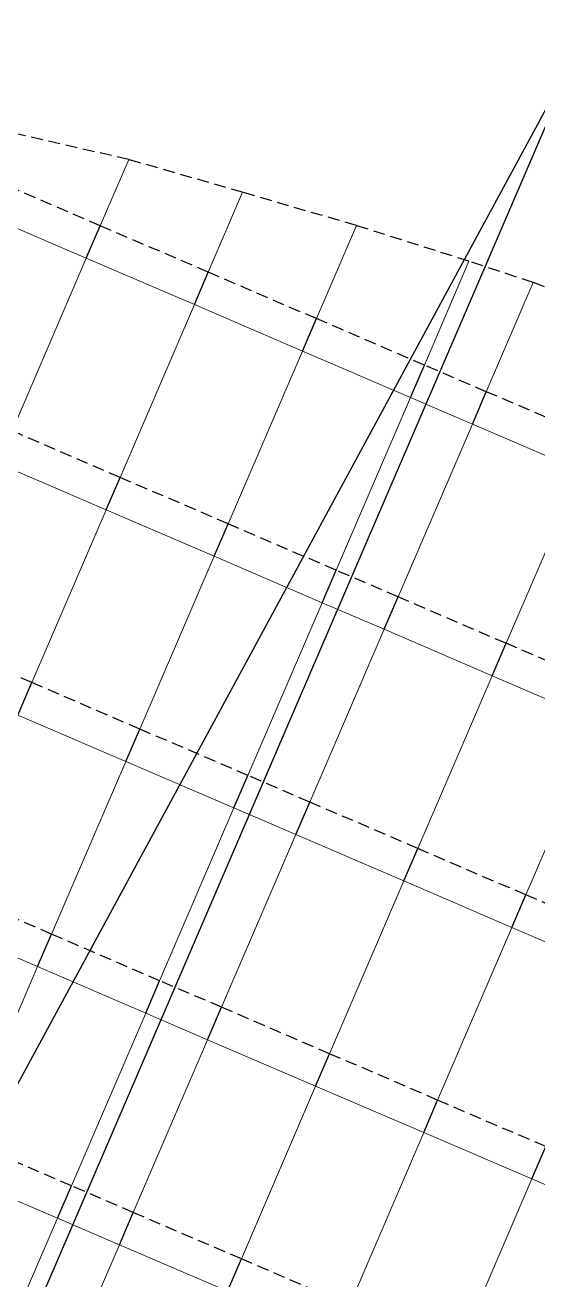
# Model space of a CAD drawing. Header units: metres. Extents: x 544752 to 548977, y 1840603 to 1844608.
# Drawn here: x 546594.1 to 546615.9, y 1843054.4 to 1843107.7 of the extents above; entities that cross this region are included whole.
import ezdxf

# ---------------------------------------------------------------- set-up
doc = ezdxf.new("R2010")
doc.units = ezdxf.units.M
doc.header["$MEASUREMENT"] = 0
doc.linetypes.add('ACAD_ISO02W100', pattern=[15, 12, -3])
doc.linetypes.add('Anordnung Grundriss$0$GESTRICHELT', pattern=[0.75, 0.5, -0.25])
doc.layers.add('Anordnung Grundriss$0$FBC-Windkraftstandort', color=7, linetype='Continuous')
for name, color, linetype, lineweight in [('C-ROAD-CORR', 5, 'Continuous', 0), ('C-ROAD-LINK', 150, 'Continuous', 0), ('C-TOPO-FEAT', 94, 'Continuous', 5), ('Đường', 5, 'ACAD_ISO02W100', 5)]:
    doc.layers.add(name, color=color, linetype=linetype, lineweight=lineweight)

# ---------------------------------------------------------------- blocks, each defined once
blk = doc.blocks.new('TB')
at = {"layer": 'Anordnung Grundriss$0$FBC-Windkraftstandort', "color": 1, "ltscale": 0.2}
blk.add_lwpolyline([(-13.55471174141638, 1.926911110070236), (-43.69617991058402, -62.06130993178796), (-8.986057330875326, -2.857254823657982)], dxfattribs=at)
at = {"layer": 'Defpoints', "color": 5, "linetype": 'Anordnung Grundriss$0$GESTRICHELT', "lineweight": 5, "ltscale": 0.2}
blk.add_circle((-0.4049538253086098, -1.769394799566726e-07), 105.7280000291212, dxfattribs=at)

msp = doc.modelspace()

# ---------------------------------------------------------------- linework, layer by layer
at = {"layer": 'C-ROAD-CORR', "color": 160, "linetype": 'Continuous'}
for p, q in [((546597.2830568489, 1843099.203209184, 603.8647972388231), (546598.4944991714, 1843102.021053988, 606.9320177784693)), ((546597.2830568489, 1843099.203209184, 603.8647972388231), (546598.4944991714, 1843102.021053988, 606.9320177784693)), ((546597.2830568489, 1843099.203209184, 603.8647972388231), (546598.4944991714, 1843102.021053988, 606.9320177784693)), ((546597.2830568489, 1843099.203209184, 603.8647972388231), (546598.4944991714, 1843102.021053988, 606.9320177784693)), ((546601.8765393967, 1843097.228388159, 603.7397972388233), (546603.3371318891, 1843100.62576242, 607.4378348672623)), ((546601.8765393967, 1843097.228388159, 603.7397972388233), (546603.3371318891, 1843100.62576242, 607.4378348672623)), ((546601.8765393967, 1843097.228388159, 603.7397972388233), (546603.3371318891, 1843100.62576242, 607.4378348672623)), ((546601.8765393967, 1843097.228388159, 603.7397972388233), (546603.3371318891, 1843100.62576242, 607.4378348672623)), ((546596.6906105413, 1843097.82516442, 603.8347972388232), (546597.2830568489, 1843099.203209184, 603.8647972388231)), ((546596.6906105413, 1843097.82516442, 603.8347972388232), (546597.2830568489, 1843099.203209184, 603.8647972388231)), ((546606.4700219445, 1843095.253567133, 603.6147972388234), (546608.1721731345, 1843099.212812899, 607.9244312964876)), ((546606.4700219445, 1843095.253567133, 603.6147972388234), (546608.1721731345, 1843099.212812899, 607.9244312964876)), ((546606.4700219445, 1843095.253567133, 603.6147972388234), (546608.1721731345, 1843099.212812899, 607.9244312964876)), ((546606.4700219445, 1843095.253567133, 603.6147972388234), (546608.1721731345, 1843099.212812899, 607.9244312964876)), ((546593.5308969003, 1843090.475592343, 595.8347972388232), (546596.6906105413, 1843097.82516442, 603.8347972388232)), ((546593.5308969003, 1843090.475592343, 595.8347972388232), (546596.6906105413, 1843097.82516442, 603.8347972388232)), ((546593.5308969003, 1843090.475592343, 595.8347972388232), (546596.6906105413, 1843097.82516442, 603.8347972388232)), ((546611.063504491, 1843093.278746108, 603.4897972388169), (546612.9604910425, 1843097.691183741, 608.2927300756255)), ((546611.063504491, 1843093.278746108, 603.4897972388169), (546612.9604910425, 1843097.691183741, 608.2927300756255)), ((546611.063504491, 1843093.278746108, 603.4897972388169), (546612.9604910425, 1843097.691183741, 608.2927300756255)), ((546611.063504491, 1843093.278746108, 603.4897972388169), (546612.9604910425, 1843097.691183741, 608.2927300756255)), ((546601.284093089, 1843095.850343395, 603.7097972388233), (546601.8765393967, 1843097.228388159, 603.7397972388233)), ((546601.284093089, 1843095.850343395, 603.7097972388233), (546601.8765393967, 1843097.228388159, 603.7397972388233)), ((546613.6963991605, 1843092.146817186, 603.4181496750676), (546615.6920849228, 1843096.788831628, 608.4709765810611)), ((546613.6963991605, 1843092.146817186, 603.4181496750676), (546615.6920849228, 1843096.788831628, 608.4709765810611)), ((546613.6963991605, 1843092.146817186, 603.4181496750676), (546615.6920849228, 1843096.788831628, 608.4709765810611)), ((546613.6963991605, 1843092.146817186, 603.4181496750676), (546615.6920849228, 1843096.788831628, 608.4709765810611)), ((546598.1243794481, 1843088.500771318, 595.7097972388233), (546601.284093089, 1843095.850343395, 603.7097972388233)), ((546598.1243794481, 1843088.500771318, 595.7097972388233), (546601.284093089, 1843095.850343395, 603.7097972388233)), ((546598.1243794481, 1843088.500771318, 595.7097972388233), (546601.284093089, 1843095.850343395, 603.7097972388233)), ((546605.8775756368, 1843093.875522369, 603.5847972388234), (546606.4700219445, 1843095.253567133, 603.6147972388234)), ((546605.8775756368, 1843093.875522369, 603.5847972388234), (546606.4700219445, 1843095.253567133, 603.6147972388234)), ((546602.7178619959, 1843086.525950292, 595.5847972388234), (546605.8775756368, 1843093.875522369, 603.5847972388234)), ((546602.7178619959, 1843086.525950292, 595.5847972388234), (546605.8775756368, 1843093.875522369, 603.5847972388234)), ((546602.7178619959, 1843086.525950292, 595.5847972388234), (546605.8775756368, 1843093.875522369, 603.5847972388234)), ((546610.4710581846, 1843091.900701343, 603.4597972388235), (546611.063504491, 1843093.278746108, 603.4897972388169)), ((546610.4710581846, 1843091.900701343, 603.4597972388235), (546611.063504491, 1843093.278746108, 603.4897972388169)), ((546613.1039528529, 1843090.768772421, 603.3881496750677), (546613.6963991605, 1843092.146817186, 603.4181496750676)), ((546613.1039528529, 1843090.768772421, 603.3881496750677), (546613.6963991605, 1843092.146817186, 603.4181496750676)), ((546607.3113445427, 1843084.551129267, 595.4597972388169), (546610.4710581846, 1843091.900701343, 603.4597972388235)), ((546607.3113445427, 1843084.551129267, 595.4597972388169), (546610.4710581846, 1843091.900701343, 603.4597972388235)), ((546607.3113445427, 1843084.551129267, 595.4597972388169), (546610.4710581846, 1843091.900701343, 603.4597972388235)), ((546609.9442392122, 1843083.419200345, 595.3881496750677), (546613.1039528529, 1843090.768772421, 603.3881496750677)), ((546609.9442392122, 1843083.419200345, 595.3881496750677), (546613.1039528529, 1843090.768772421, 603.3881496750677)), ((546609.9442392122, 1843083.419200345, 595.3881496750677), (546613.1039528529, 1843090.768772421, 603.3881496750677)), ((546597.5319331405, 1843087.122726554, 595.6797972388233), (546598.1243794481, 1843088.500771318, 595.7097972388233)), ((546597.5319331405, 1843087.122726554, 595.6797972388233), (546598.1243794481, 1843088.500771318, 595.7097972388233)), ((546614.53772176, 1843081.444379319, 595.2631496750678), (546617.6974354007, 1843088.793951396, 603.2631496750678)), ((546614.53772176, 1843081.444379319, 595.2631496750678), (546617.6974354007, 1843088.793951396, 603.2631496750678)), ((546614.53772176, 1843081.444379319, 595.2631496750678), (546617.6974354007, 1843088.793951396, 603.2631496750678)), ((546594.3722194995, 1843079.773154477, 587.6797972388233), (546597.5319331405, 1843087.122726554, 595.6797972388233)), ((546594.3722194995, 1843079.773154477, 587.6797972388233), (546597.5319331405, 1843087.122726554, 595.6797972388233)), ((546594.3722194995, 1843079.773154477, 587.6797972388233), (546597.5319331405, 1843087.122726554, 595.6797972388233)), ((546602.1254156883, 1843085.147905528, 595.5547972388234), (546602.7178619959, 1843086.525950292, 595.5847972388234)), ((546602.1254156883, 1843085.147905528, 595.5547972388234), (546602.7178619959, 1843086.525950292, 595.5847972388234)), ((546598.9657020473, 1843077.798333451, 587.5547972388234), (546602.1254156883, 1843085.147905528, 595.5547972388234)), ((546598.9657020473, 1843077.798333451, 587.5547972388234), (546602.1254156883, 1843085.147905528, 595.5547972388234)), ((546598.9657020473, 1843077.798333451, 587.5547972388234), (546602.1254156883, 1843085.147905528, 595.5547972388234)), ((546606.718898236, 1843083.173084502, 595.4297972388235), (546607.3113445427, 1843084.551129267, 595.4597972388169)), ((546606.718898236, 1843083.173084502, 595.4297972388235), (546607.3113445427, 1843084.551129267, 595.4597972388169)), ((546603.5591845944, 1843075.823512426, 587.429797238817), (546606.718898236, 1843083.173084502, 595.4297972388235)), ((546603.5591845944, 1843075.823512426, 587.429797238817), (546606.718898236, 1843083.173084502, 595.4297972388235)), ((546603.5591845944, 1843075.823512426, 587.429797238817), (546606.718898236, 1843083.173084502, 595.4297972388235)), ((546609.3517929047, 1843082.04115558, 595.3581496750677), (546609.9442392122, 1843083.419200345, 595.3881496750677)), ((546609.3517929047, 1843082.04115558, 595.3581496750677), (546609.9442392122, 1843083.419200345, 595.3881496750677)), ((546606.192079264, 1843074.691583504, 587.3581496750677), (546609.3517929047, 1843082.04115558, 595.3581496750677)), ((546606.192079264, 1843074.691583504, 587.3581496750677), (546609.3517929047, 1843082.04115558, 595.3581496750677)), ((546606.192079264, 1843074.691583504, 587.3581496750677), (546609.3517929047, 1843082.04115558, 595.3581496750677)), ((546613.9452754525, 1843080.066334555, 595.2331496750678), (546614.53772176, 1843081.444379319, 595.2631496750678)), ((546613.9452754525, 1843080.066334555, 595.2331496750678), (546614.53772176, 1843081.444379319, 595.2631496750678)), ((546610.7855618118, 1843072.716762478, 587.2331496750678), (546613.9452754525, 1843080.066334555, 595.2331496750678)), ((546610.7855618118, 1843072.716762478, 587.2331496750678), (546613.9452754525, 1843080.066334555, 595.2331496750678)), ((546610.7855618118, 1843072.716762478, 587.2331496750678), (546613.9452754525, 1843080.066334555, 595.2331496750678)), ((546593.7797731919, 1843078.395109713, 587.6497972388233), (546594.3722194995, 1843079.773154477, 587.6797972388233)), ((546593.7797731919, 1843078.395109713, 587.6497972388233), (546594.3722194995, 1843079.773154477, 587.6797972388233)), ((546598.3732557397, 1843076.420288687, 587.5247972388235), (546598.9657020473, 1843077.798333451, 587.5547972388234)), ((546598.3732557397, 1843076.420288687, 587.5247972388235), (546598.9657020473, 1843077.798333451, 587.5547972388234)), ((546615.3790443597, 1843070.741941453, 587.1081496750679), (546618.5387580004, 1843078.09151353, 595.1081496750679)), ((546615.3790443597, 1843070.741941453, 587.1081496750679), (546618.5387580004, 1843078.09151353, 595.1081496750679)), ((546615.3790443597, 1843070.741941453, 587.1081496750679), (546618.5387580004, 1843078.09151353, 595.1081496750679)), ((546595.2135420988, 1843069.070716611, 579.5247972388235), (546598.3732557397, 1843076.420288687, 587.5247972388235)), ((546595.2135420988, 1843069.070716611, 579.5247972388235), (546598.3732557397, 1843076.420288687, 587.5247972388235)), ((546595.2135420988, 1843069.070716611, 579.5247972388235), (546598.3732557397, 1843076.420288687, 587.5247972388235)), ((546602.9667382875, 1843074.445467662, 587.3997972388236), (546603.5591845944, 1843075.823512426, 587.429797238817)), ((546602.9667382875, 1843074.445467662, 587.3997972388236), (546603.5591845944, 1843075.823512426, 587.429797238817)), ((546605.5996329564, 1843073.313538739, 587.3281496750677), (546606.192079264, 1843074.691583504, 587.3581496750677)), ((546605.5996329564, 1843073.313538739, 587.3281496750677), (546606.192079264, 1843074.691583504, 587.3581496750677)), ((546599.8070246462, 1843067.095895585, 579.399797238817), (546602.9667382875, 1843074.445467662, 587.3997972388236)), ((546599.8070246462, 1843067.095895585, 579.399797238817), (546602.9667382875, 1843074.445467662, 587.3997972388236)), ((546599.8070246462, 1843067.095895585, 579.399797238817), (546602.9667382875, 1843074.445467662, 587.3997972388236)), ((546602.4399193157, 1843065.963966663, 579.3281496750677), (546605.5996329564, 1843073.313538739, 587.3281496750677)), ((546602.4399193157, 1843065.963966663, 579.3281496750677), (546605.5996329564, 1843073.313538739, 587.3281496750677)), ((546602.4399193157, 1843065.963966663, 579.3281496750677), (546605.5996329564, 1843073.313538739, 587.3281496750677)), ((546610.1931155042, 1843071.338717714, 587.2031496750678), (546610.7855618118, 1843072.716762478, 587.2331496750678)), ((546610.1931155042, 1843071.338717714, 587.2031496750678), (546610.7855618118, 1843072.716762478, 587.2331496750678)), ((546607.0334018635, 1843063.989145637, 579.2031496750678), (546610.1931155042, 1843071.338717714, 587.2031496750678)), ((546607.0334018635, 1843063.989145637, 579.2031496750678), (546610.1931155042, 1843071.338717714, 587.2031496750678)), ((546607.0334018635, 1843063.989145637, 579.2031496750678), (546610.1931155042, 1843071.338717714, 587.2031496750678)), ((546614.7865980521, 1843069.363896689, 587.078149675068), (546615.3790443597, 1843070.741941453, 587.1081496750679)), ((546614.7865980521, 1843069.363896689, 587.078149675068), (546615.3790443597, 1843070.741941453, 587.1081496750679)), ((546611.6268844114, 1843062.014324612, 579.078149675068), (546614.7865980521, 1843069.363896689, 587.078149675068)), ((546611.6268844114, 1843062.014324612, 579.078149675068), (546614.7865980521, 1843069.363896689, 587.078149675068)), ((546611.6268844114, 1843062.014324612, 579.078149675068), (546614.7865980521, 1843069.363896689, 587.078149675068)), ((546594.6210957911, 1843067.692671846, 579.4947972388235), (546595.2135420988, 1843069.070716611, 579.5247972388235)), ((546594.6210957911, 1843067.692671846, 579.4947972388235), (546595.2135420988, 1843069.070716611, 579.5247972388235)), ((546591.4613821502, 1843060.34309977, 571.4947972388235), (546594.6210957911, 1843067.692671846, 579.4947972388235)), ((546591.4613821502, 1843060.34309977, 571.4947972388235), (546594.6210957911, 1843067.692671846, 579.4947972388235)), ((546591.4613821502, 1843060.34309977, 571.4947972388235), (546594.6210957911, 1843067.692671846, 579.4947972388235)), ((546599.2145783389, 1843065.717850821, 579.3697972388236), (546599.8070246462, 1843067.095895585, 579.399797238817)), ((546599.2145783389, 1843065.717850821, 579.3697972388236), (546599.8070246462, 1843067.095895585, 579.399797238817)), ((546596.054864698, 1843058.368278744, 571.369797238817), (546599.2145783389, 1843065.717850821, 579.3697972388236)), ((546596.054864698, 1843058.368278744, 571.369797238817), (546599.2145783389, 1843065.717850821, 579.3697972388236)), ((546596.054864698, 1843058.368278744, 571.369797238817), (546599.2145783389, 1843065.717850821, 579.3697972388236)), ((546601.8474730082, 1843064.585921898, 579.2981496750677), (546602.4399193157, 1843065.963966663, 579.3281496750677)), ((546601.8474730082, 1843064.585921898, 579.2981496750677), (546602.4399193157, 1843065.963966663, 579.3281496750677)), ((546598.6877593675, 1843057.236349822, 571.2981496750677), (546601.8474730082, 1843064.585921898, 579.2981496750677)), ((546598.6877593675, 1843057.236349822, 571.2981496750677), (546601.8474730082, 1843064.585921898, 579.2981496750677)), ((546598.6877593675, 1843057.236349822, 571.2981496750677), (546601.8474730082, 1843064.585921898, 579.2981496750677)), ((546606.440955556, 1843062.611100873, 579.1731496750679), (546607.0334018635, 1843063.989145637, 579.2031496750678)), ((546606.440955556, 1843062.611100873, 579.1731496750679), (546607.0334018635, 1843063.989145637, 579.2031496750678)), ((546603.2812419153, 1843055.261528796, 571.1731496750679), (546606.440955556, 1843062.611100873, 579.1731496750679)), ((546603.2812419153, 1843055.261528796, 571.1731496750679), (546606.440955556, 1843062.611100873, 579.1731496750679)), ((546603.2812419153, 1843055.261528796, 571.1731496750679), (546606.440955556, 1843062.611100873, 579.1731496750679)), ((546611.0344381039, 1843060.636279848, 579.048149675068), (546611.6268844114, 1843062.014324612, 579.078149675068)), ((546611.0344381039, 1843060.636279848, 579.048149675068), (546611.6268844114, 1843062.014324612, 579.078149675068)), ((546607.8747244632, 1843053.286707771, 571.048149675068), (546611.0344381039, 1843060.636279848, 579.048149675068)), ((546607.8747244632, 1843053.286707771, 571.048149675068), (546611.0344381039, 1843060.636279848, 579.048149675068)), ((546607.8747244632, 1843053.286707771, 571.048149675068), (546611.0344381039, 1843060.636279848, 579.048149675068)), ((546615.6279206518, 1843058.661458822, 578.9231496750681), (546616.2203669593, 1843060.039503586, 578.9531496750681)), ((546615.6279206518, 1843058.661458822, 578.9231496750681), (546616.2203669593, 1843060.039503586, 578.9531496750681)), ((546612.4682070111, 1843051.311886746, 570.9231496750681), (546615.6279206518, 1843058.661458822, 578.9231496750681)), ((546612.4682070111, 1843051.311886746, 570.9231496750681), (546615.6279206518, 1843058.661458822, 578.9231496750681)), ((546612.4682070111, 1843051.311886746, 570.9231496750681), (546615.6279206518, 1843058.661458822, 578.9231496750681)), ((546595.4624183903, 1843056.99023398, 571.339797238817), (546596.054864698, 1843058.368278744, 571.369797238817)), ((546595.4624183903, 1843056.99023398, 571.339797238817), (546596.054864698, 1843058.368278744, 571.369797238817)), ((546592.3027047497, 1843049.640661903, 563.339797238817), (546595.4624183903, 1843056.99023398, 571.3397972388236)), ((546592.3027047497, 1843049.640661903, 563.339797238817), (546595.4624183903, 1843056.99023398, 571.3397972388236)), ((546592.3027047497, 1843049.640661903, 563.339797238817), (546595.4624183903, 1843056.99023398, 571.3397972388236)), ((546598.0953130599, 1843055.858305058, 571.2681496750678), (546598.6877593675, 1843057.236349822, 571.2981496750677)), ((546598.0953130599, 1843055.858305058, 571.2681496750678), (546598.6877593675, 1843057.236349822, 571.2981496750677)), ((546594.9355994193, 1843048.508732981, 563.2681496750678), (546598.0953130599, 1843055.858305058, 571.2681496750678)), ((546594.9355994193, 1843048.508732981, 563.2681496750678), (546598.0953130599, 1843055.858305058, 571.2681496750678)), ((546594.9355994193, 1843048.508732981, 563.2681496750678), (546598.0953130599, 1843055.858305058, 571.2681496750678)), ((546602.6887956077, 1843053.883484032, 571.1431496750679), (546603.2812419153, 1843055.261528796, 571.1731496750679)), ((546602.6887956077, 1843053.883484032, 571.1431496750679), (546603.2812419153, 1843055.261528796, 571.1731496750679))]:
    msp.add_line(p, q, dxfattribs=at)
at = {"layer": 'C-ROAD-CORR', "color": 11, "linetype": 'Anordnung Grundriss$0$GESTRICHELT', "lineweight": 30}
for points in [[(546612.9604910426, 1843097.691183741, 608.2927300756255), (546608.1721731345, 1843099.212812899, 607.9244312964876), (546603.3371318892, 1843100.62576242, 607.4378348672623), (546598.4944991714, 1843102.021053988, 606.9320177784693), (546593.5381427865, 1843103.151821494, 606.1382665790724), (546592.4999079177, 1843103.34889002, 605.935038580672), (546590.4454271956, 1843103.732517204, 605.5270032718356), (546581.0765554331, 1843101.799887237, 602.2117212999026), (546573.1077186902, 1843099.831204151, 599.110510714336), (546566.3474238915, 1843094.793202135, 595.7351468458039), (546563.4420546901, 1843082.013226568, 585.2413482876593), (546562.6071590261, 1843078.165254784, 581.8816259860539), (546563.177970663, 1843072.791869225, 578.2141790819768), (546562.7519351213, 1843068.500316593, 574.7778188044323), (546562.740509864, 1843065.337260554, 572.4179529329275), (546564.1960367286, 1843062.108874499, 570.7349624257695), (546564.4673319136, 1843060.51909216, 569.7397921524451), (546564.5552865973, 1843060.090962104, 569.4898924447388), (546565.5583771116, 1843054.217221657, 566.2484394637728)], [(546611.0635044924, 1843093.278746108, 603.4897972388235), (546606.4700219446, 1843095.253567133, 603.6147972388234), (546601.8765393968, 1843097.228388159, 603.7397972388233), (546597.283056849, 1843099.203209184, 603.8647972388231), (546592.6895743012, 1843101.17803021, 603.989797238823), (546591.7417939146, 1843101.585498099, 604.0155886829159), (546589.8686054717, 1843102.390815607, 604.0665627647725)], [(546634.9844260467, 1843054.363234686, 585.5183679560599), (546634.7292044808, 1843061.383710131, 588.2545028192336), (546634.1277669654, 1843062.634620854, 588.7248633051207), (546631.4284998034, 1843067.221980439, 590.6059986895775), (546627.2667159074, 1843073.962232003, 594.5205925352307), (546626.2719726241, 1843083.419786966, 601.4625588496249), (546624.7249585044, 1843092.480768902, 607.8308361263429), (546620.3866139507, 1843095.049047213, 608.6018136374108), (546615.6920849233, 1843096.788831627, 608.4709765810611), (546612.9604910414, 1843097.691183741, 608.2927300756131)], [(546607.3113445438, 1843084.551129267, 595.4597972388235), (546602.717861996, 1843086.525950292, 595.5847972388234), (546598.1243794482, 1843088.500771318, 595.7097972388233), (546593.5308969005, 1843090.475592343, 595.8347972388232), (546588.9374143527, 1843092.450413369, 595.9597972388231), (546587.989633966, 1843092.857881258, 595.9855886829159), (546586.1164455231, 1843093.663198766, 596.0365627647725), (546579.6607611397, 1843095.793681026, 596.0409039692153), (546572.933198757, 1843096.770778642, 596.0451132683564)], [(546622.8833642566, 1843088.197175134, 603.1681496750679), (546618.2898817088, 1843090.17199616, 603.2931496750678), (546613.6963991609, 1843092.146817185, 603.4181496750676), (546611.0635044915, 1843093.278746108, 603.4897972388169)], [(546603.5591845952, 1843075.823512426, 587.4297972388235), (546598.9657020475, 1843077.798333451, 587.5547972388234), (546594.3722194997, 1843079.773154477, 587.6797972388233), (546589.7787369519, 1843081.747975503, 587.8047972388232), (546585.1852544041, 1843083.722796528, 587.9297972388231), (546584.2374740174, 1843084.130264417, 587.955588682916), (546582.3642855745, 1843084.935581926, 588.0065627647725), (546577.4811396947, 1843086.547100558, 588.0109039692153), (546572.3923425078, 1843087.286187216, 588.0151132683565), (546567.2525145352, 1843087.130385129, 588.0190627647748)], [(546623.7246868561, 1843077.494737268, 595.013149675068), (546619.1312043082, 1843079.469558293, 595.1381496750679), (546614.5377217605, 1843081.444379319, 595.2631496750678), (546609.9442392125, 1843083.419200344, 595.3881496750677), (546607.3113445431, 1843084.551129267, 595.4597972388169)], [(546599.8070246466, 1843067.095895585, 579.3997972388236), (546595.2135420988, 1843069.070716611, 579.5247972388235), (546590.620059551, 1843071.045537636, 579.6497972388233), (546586.0265770032, 1843073.020358662, 579.7747972388232), (546581.4330944554, 1843074.995179687, 579.8997972388231), (546580.4853140687, 1843075.402647576, 579.925588682916), (546578.6121256258, 1843076.207965085, 579.9765627647726), (546575.3015182497, 1843077.30052009, 579.9809039692153), (546571.8514862586, 1843077.80159579, 579.9851132683565), (546568.3668571246, 1843077.695967257, 579.9890627647749), (546564.9535095388, 1843076.986843959, 579.9926324550156), (546563.3061482331, 1843076.41200288, 579.9941731654365)], [(546633.7281881373, 1843060.409030986, 586.8573510180051), (546632.8462701715, 1843061.277555774, 586.8583532828034), (546629.3071587747, 1843064.136995418, 586.862040845764), (546624.2437884676, 1843066.930828018, 586.8669181038147), (546619.9725269078, 1843068.767120427, 586.983149675068), (546615.3790443599, 1843070.741941453, 587.1081496750679), (546610.7855618121, 1843072.716762478, 587.2331496750678), (546606.1920792642, 1843074.691583504, 587.3581496750677), (546603.5591845948, 1843075.823512426, 587.429797238817)], [(546596.054864698, 1843058.368278744, 571.3697972388236), (546591.4613821502, 1843060.34309977, 571.4947972388235), (546586.8678996024, 1843062.317920795, 571.6197972388234), (546582.2744170546, 1843064.292741821, 571.7447972388233), (546577.6809345068, 1843066.267562846, 571.8697972388231), (546576.7331541202, 1843066.675030735, 571.895588682916), (546574.8599656773, 1843067.480348244, 571.9465627647726), (546573.1218968047, 1843068.053939621, 571.9509039692153), (546571.3106300094, 1843068.317004364, 571.9551132683565), (546569.481199714, 1843068.261549384, 571.9590627647749), (546567.6891922314, 1843067.889259653, 571.9626324550156), (546566.824327546, 1843067.587468086, 571.9641731654365), (546565.9890568027, 1843067.211447005, 571.9657138758525), (546564.4324511826, 1843066.248706436, 571.968213399868), (546563.0666720441, 1843065.030290329, 571.970055080292)], [(546634.7126890003, 1843038.350746195, 578.6501475327395), (546632.86101568, 1843042.995238193, 578.73853588039), (546631.1703124001, 1843047.23597427, 578.8192404342866), (546629.3683677795, 1843050.71803849, 578.8230288479915), (546626.9217299878, 1843053.781653869, 578.8273510180056), (546626.3238195025, 1843054.370484233, 578.8283532828034), (546623.9244219454, 1843056.309087382, 578.832040845764), (546620.4916285168, 1843058.203211179, 578.8369181038147), (546616.2203669596, 1843060.039503586, 578.9531496750681), (546611.6268844117, 1843062.014324612, 579.078149675068), (546607.0334018639, 1843063.989145637, 579.2031496750678), (546602.439919316, 1843065.963966663, 579.3281496750677), (546599.8070246466, 1843067.095895585, 579.399797238817)], [(546607.8747244633, 1843053.286707771, 571.048149675068), (546603.2812419155, 1843055.261528796, 571.1731496750679), (546598.6877593676, 1843057.236349822, 571.2981496750677), (546596.0548646982, 1843058.368278744, 571.369797238817)]]:
    msp.add_polyline3d(points, dxfattribs=at)
at = {"layer": 'C-ROAD-CORR', "color": 1, "linetype": 'Anordnung Grundriss$0$GESTRICHELT', "lineweight": 30}
for points in [[(546612.9604910426, 1843097.691183741, 608.2927300756255), (546608.1721731345, 1843099.212812899, 607.9244312964876), (546603.3371318892, 1843100.62576242, 607.4378348672623), (546598.4944991714, 1843102.021053988, 606.9320177784693), (546593.5381427865, 1843103.151821494, 606.1382665790724), (546592.4999079177, 1843103.34889002, 605.935038580672), (546590.4454271956, 1843103.732517204, 605.5270032718356), (546581.0765554331, 1843101.799887237, 602.2117212999026), (546573.1077186902, 1843099.831204151, 599.110510714336), (546566.3474238915, 1843094.793202135, 595.7351468458039), (546563.4420546901, 1843082.013226568, 585.2413482876593), (546562.6071590261, 1843078.165254784, 581.8816259860539), (546563.177970663, 1843072.791869225, 578.2141790819768), (546562.7519351213, 1843068.500316593, 574.7778188044323), (546562.740509864, 1843065.337260554, 572.4179529329275), (546564.1960367286, 1843062.108874499, 570.7349624257695), (546564.4673319136, 1843060.51909216, 569.7397921524451), (546564.5552865973, 1843060.090962104, 569.4898924447388), (546565.5583771116, 1843054.217221657, 566.2484394637728)], [(546634.9844260467, 1843054.363234686, 585.5183679560599), (546634.7292044808, 1843061.383710131, 588.2545028192336), (546634.1277669654, 1843062.634620854, 588.7248633051207), (546631.4284998034, 1843067.221980439, 590.6059986895775), (546627.2667159074, 1843073.962232003, 594.5205925352307), (546626.2719726241, 1843083.419786966, 601.4625588496249), (546624.7249585044, 1843092.480768902, 607.8308361263429), (546620.3866139507, 1843095.049047213, 608.6018136374108), (546615.6920849233, 1843096.788831627, 608.4709765810611), (546612.9604910414, 1843097.691183741, 608.2927300756131)]]:
    msp.add_polyline3d(points, dxfattribs=at)
at = {"layer": 'C-ROAD-LINK', "color": 83, "linetype": 'Continuous', "lineweight": -3}
for p, q in [((546596.6906105413, 1843097.82516442, 603.8347972388232), (546597.2830568489, 1843099.203209184, 603.8647972388231)), ((546601.284093089, 1843095.850343395, 603.7097972388233), (546601.8765393967, 1843097.228388159, 603.7397972388233)), ((546605.8775756368, 1843093.875522369, 603.5847972388234), (546606.4700219445, 1843095.253567133, 603.6147972388234)), ((546610.4710581846, 1843091.900701343, 603.4597972388235), (546611.063504491, 1843093.278746108, 603.4897972388169)), ((546613.1039528529, 1843090.768772421, 603.3881496750677), (546613.6963991605, 1843092.146817186, 603.4181496750676)), ((546597.5319331405, 1843087.122726554, 595.6797972388233), (546598.1243794481, 1843088.500771318, 595.7097972388233)), ((546602.1254156883, 1843085.147905528, 595.5547972388234), (546602.7178619959, 1843086.525950292, 595.5847972388234)), ((546606.718898236, 1843083.173084502, 595.4297972388235), (546607.3113445427, 1843084.551129267, 595.4597972388169)), ((546609.3517929047, 1843082.04115558, 595.3581496750677), (546609.9442392122, 1843083.419200345, 595.3881496750677)), ((546613.9452754525, 1843080.066334555, 595.2331496750678), (546614.53772176, 1843081.444379319, 595.2631496750678)), ((546593.7797731919, 1843078.395109713, 587.6497972388233), (546594.3722194995, 1843079.773154477, 587.6797972388233)), ((546598.3732557397, 1843076.420288687, 587.5247972388235), (546598.9657020473, 1843077.798333451, 587.5547972388234)), ((546602.9667382875, 1843074.445467662, 587.3997972388236), (546603.5591845944, 1843075.823512426, 587.429797238817)), ((546605.5996329564, 1843073.313538739, 587.3281496750677), (546606.192079264, 1843074.691583504, 587.3581496750677)), ((546610.1931155042, 1843071.338717714, 587.2031496750678), (546610.7855618118, 1843072.716762478, 587.2331496750678)), ((546614.7865980521, 1843069.363896689, 587.078149675068), (546615.3790443597, 1843070.741941453, 587.1081496750679)), ((546594.6210957911, 1843067.692671846, 579.4947972388235), (546595.2135420988, 1843069.070716611, 579.5247972388235)), ((546599.2145783389, 1843065.717850821, 579.3697972388236), (546599.8070246462, 1843067.095895585, 579.399797238817)), ((546601.8474730082, 1843064.585921898, 579.2981496750677), (546602.4399193157, 1843065.963966663, 579.3281496750677)), ((546606.440955556, 1843062.611100873, 579.1731496750679), (546607.0334018635, 1843063.989145637, 579.2031496750678)), ((546611.0344381039, 1843060.636279848, 579.048149675068), (546611.6268844114, 1843062.014324612, 579.078149675068)), ((546615.6279206518, 1843058.661458822, 578.9231496750681), (546616.2203669593, 1843060.039503586, 578.9531496750681)), ((546595.4624183903, 1843056.99023398, 571.339797238817), (546596.054864698, 1843058.368278744, 571.369797238817)), ((546598.0953130599, 1843055.858305058, 571.2681496750678), (546598.6877593675, 1843057.236349822, 571.2981496750677)), ((546602.6887956077, 1843053.883484032, 571.1431496750679), (546603.2812419153, 1843055.261528796, 571.1731496750679))]:
    msp.add_line(p, q, dxfattribs=at)
at = {"layer": 'C-TOPO-FEAT', "color": 94, "linetype": 'Continuous', "lineweight": 0, "ltscale": 2}
for points in [[(546610.4710581847, 1843091.900701343, 603.4597972388235), (546605.877575637, 1843093.875522369, 603.5847972388234), (546601.2840930892, 1843095.850343394, 603.7097972388233), (546596.6906105414, 1843097.82516442, 603.8347972388232), (546592.0971279936, 1843099.799985445, 603.9597972388231), (546591.1493476069, 1843100.207453334, 603.9855886829159), (546589.276159164, 1843101.012770843, 604.0365627647725)], [(546606.7188982362, 1843083.173084502, 595.4297972388235), (546602.1254156884, 1843085.147905528, 595.5547972388234), (546597.5319331406, 1843087.122726554, 595.6797972388233), (546592.9384505928, 1843089.097547579, 595.8047972388232), (546588.344968045, 1843091.072368605, 595.9297972388231), (546587.3971876584, 1843091.479836493, 595.955588682916), (546585.5239992155, 1843092.285154002, 596.0065627647725), (546579.3166103852, 1843094.333694637, 596.0109039692153), (546572.8478004019, 1843095.273211575, 596.0151132683565)], [(546622.2909179489, 1843086.81913037, 603.1381496750679), (546617.6974354011, 1843088.793951396, 603.2631496750678), (546613.1039528532, 1843090.768772421, 603.3881496750677), (546610.4710581838, 1843091.900701344, 603.4597972388169)], [(546602.9667382875, 1843074.445467662, 587.3997972388236), (546598.3732557397, 1843076.420288687, 587.5247972388235), (546593.7797731919, 1843078.395109713, 587.6497972388233), (546589.1862906441, 1843080.369930738, 587.7747972388232), (546584.5928080963, 1843082.344751764, 587.8997972388231), (546583.6450277097, 1843082.752219653, 587.925588682916), (546581.7718392668, 1843083.557537161, 587.9765627647726), (546577.1369889402, 1843085.087114168, 587.9809039692153), (546572.3069441527, 1843085.788620149, 587.9851132683565), (546567.4284633651, 1843085.640740202, 587.9890627647749)], [(546623.1322405485, 1843076.116692504, 594.983149675068), (546618.5387580006, 1843078.091513529, 595.1081496750679), (546613.9452754528, 1843080.066334555, 595.2331496750678), (546609.3517929049, 1843082.04115558, 595.3581496750677), (546606.7188982355, 1843083.173084503, 595.429797238817)], [(546599.2145783389, 1843065.717850821, 579.3697972388236), (546594.6210957911, 1843067.692671846, 579.4947972388235), (546590.0276132433, 1843069.667492872, 579.6197972388234), (546585.4341306955, 1843071.642313897, 579.7447972388233), (546580.8406481477, 1843073.617134923, 579.8697972388231), (546579.8928677611, 1843074.024602812, 579.895588682916), (546578.0196793182, 1843074.82992032, 579.9465627647726), (546574.9573674952, 1843075.8405337, 579.9509039692153), (546571.7660879034, 1843076.304028723, 579.9551132683565), (546568.5428059545, 1843076.206322329, 579.9590627647749), (546565.3854594376, 1843075.550383279, 579.9626324550156), (546563.8616502299, 1843075.018655281, 579.9641731654365)], [(546632.6534842189, 1843059.36260302, 586.8273510180052), (546631.8164095394, 1843060.186965531, 586.8283532828034), (546628.4572529595, 1843062.901009939, 586.832040845764), (546623.6513421596, 1843065.552783254, 586.8369181038147), (546619.3800806003, 1843067.389075663, 586.9531496750681), (546614.7865980524, 1843069.363896688, 587.078149675068), (546610.1931155046, 1843071.338717714, 587.2031496750678), (546605.5996329567, 1843073.313538739, 587.3281496750677), (546602.9667382872, 1843074.445467662, 587.399797238817)], [(546595.4624183903, 1843056.99023398, 571.3397972388236), (546590.8689358425, 1843058.965055005, 571.4647972388235), (546586.2754532947, 1843060.939876031, 571.5897972388234), (546581.681970747, 1843062.914697057, 571.7147972388233), (546577.0884881992, 1843064.889518082, 571.8397972388232), (546576.1407078125, 1843065.296985971, 571.865588682916), (546574.2675193696, 1843066.10230348, 571.9165627647726), (546572.7777460502, 1843066.593953232, 571.9209039692154), (546571.2252316542, 1843066.819437297, 571.9251132683565), (546569.6571485439, 1843066.771904457, 571.9290627647749), (546568.1211421303, 1843066.452798973, 571.9326324550157), (546567.3798295428, 1843066.194120487, 571.9341731654365), (546566.6638831914, 1843065.871816704, 571.9357138758526), (546565.3296498026, 1843065.046610501, 571.938213399868), (546564.1589819697, 1843064.002253838, 571.940055080292)], [(546633.319341401, 1843037.795244199, 578.6201475327396), (546631.4676680807, 1843042.439736197, 578.7085358803901), (546629.7769648008, 1843046.680472274, 578.7892404342866), (546628.1101660267, 1843049.901381677, 578.7930288479915), (546625.8470260694, 1843052.735225903, 578.7973510180057), (546625.2939588706, 1843053.27989399, 578.7983532828034), (546623.0745161303, 1843055.073101902, 578.802040845764), (546619.8991822088, 1843056.825166414, 578.8069181038147), (546615.6279206519, 1843058.661458822, 578.9231496750681), (546611.034438104, 1843060.636279847, 579.048149675068), (546606.4409555562, 1843062.611100873, 579.1731496750679), (546601.8474730083, 1843064.585921898, 579.2981496750677), (546599.2145783389, 1843065.717850821, 579.369797238817)], [(546602.6887956079, 1843053.883484032, 571.1431496750679), (546598.09531306, 1843055.858305057, 571.2681496750678), (546595.4624183906, 1843056.99023398, 571.339797238817)]]:
    msp.add_polyline3d(points, dxfattribs=at)

# ---------------------------------------------------------------- block references
at = {"layer": 'Đường', "rotation": 181.9299516079559}
msp.add_blockref('TB', (546576.1353845296, 1843043.417966283, 44), dxfattribs=at)

doc.saveas('drawing.dxf')
